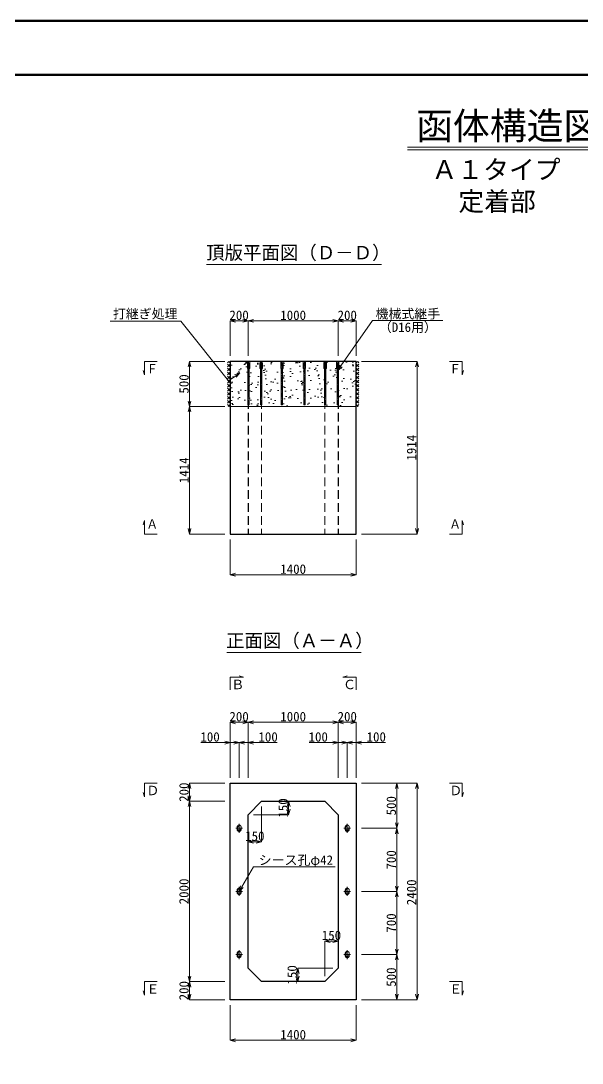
# Model space of a CAD drawing. Header units: millimetres. Extents: x 0 to 126150, y -2000 to 17820.
# Drawn here: x 6228 to 12457, y 6266 to 17820 of the extents above; entities that cross this region are included whole.
import ezdxf
from ezdxf import colors
from ezdxf.entities.mleader import LeaderData, LeaderLine
from ezdxf.enums import TextEntityAlignment as Align
from ezdxf.math import Vec2, Vec3

# ---------------------------------------------------------------- set-up
doc = ezdxf.new("R2010")
doc.units = ezdxf.units.MM
doc.header["$LTSCALE"] = 30
doc.linetypes.add('CENTER2', pattern=[28.575, 19.05, -3.175, 3.175, -3.175])
doc.linetypes.add('HIDDEN2', pattern=[4.7625, 3.175, -1.5875])
for name, color, linetype, lineweight in [('0タイトル', 7, 'Continuous', 13), ('0中心線', 7, 'CENTER2', 5), ('0寸法', 7, 'Continuous', 5), ('0文字', 41, 'Continuous', 5), ('1Pca-BOX', 3, 'Continuous', 25), ('1シース・トランペットシース', 4, 'HIDDEN2', 13), ('1打継ぎ処理', 8, 'Continuous', 9), ('3機械式継手', 220, 'Continuous', 13), ('D-TTL', 2, 'Continuous', 50)]:
    doc.layers.add(name, color=color, linetype=linetype, lineweight=lineweight)
doc.styles.get("Standard").update_dxf_attribs({"font": 'MS Gothic.ttf'})
doc.styles.add('寸法文字', font='MS Gothic.ttf')
doc.dimstyles.new('1／30', dxfattribs={"dimscale": 30, "dimtxt": 3.5, "dimasz": 2, "dimexe": 0, "dimexo": 2, "dimgap": 0.3, "dimtad": 1, "dimdec": 0, "dimzin": 1, "dimdsep": 46, "dimtxsty": '寸法文字', "dimblk": 'OPEN30', "dimcen": 2.5, "dimclrd": 256, "dimclre": 256, "dimclrt": 256, "dimadec": 0, "dimazin": 0, "dimtfac": 1, "dimtdec": 0, "dimtmove": 0, "dimatfit": 3, "dimldrblk": 'OPEN30', "dimfxl": 1, "dimlwd": -1, "dimlwe": -1, "dimarcsym": 0})

# ---------------------------------------------------------------- blocks, each defined once
blk = doc.blocks.new('_Open30')
at = {"color": 0, "linetype": 'ByBlock', "lineweight": -2}
for p, q in [((-1, 0.27), (0, 0)), ((0, 0), (-1, -0.27)), ((0, 0), (-1, 0))]:
    blk.add_line(p, q, dxfattribs=at)
blk = doc.blocks.new('*D154')
at = {"layer": '0寸法', "transparency": 16777216}
for p, q in [((10010, 14045), (10625, 14045)), ((10625, 12191), (10625, 13985)), ((10010, 12131), (10625, 12131))]:
    blk.add_line(p, q, dxfattribs=at)
at = {"layer": 'Defpoints', "color": 0, "transparency": 16777216}
for p in [(9950, 14045), (10625, 14045), (9950, 12131)]:
    blk.add_point(p, dxfattribs=at)
at = {"layer": '0寸法', "transparency": 16777216, "xscale": 60, "yscale": 60, "zscale": 60}
for p, rotation in [((10625, 14045), 90), ((10625, 12131), 270)]:
    blk.add_blockref('_Open30', p, dxfattribs=dict(at, rotation=rotation))
at = {"layer": '0寸法', "transparency": 16777216, "insert": (10564, 13088), "char_height": 105, "attachment_point": 5, "rotation": 90, "style": '寸法文字'}
blk.add_mtext('1914', dxfattribs=at)
blk = doc.blocks.new('*D155')
at = {"layer": '0寸法', "transparency": 16777216}
for p, q in [((8550, 14105), (8550, 14495)), ((8610, 14495), (8690, 14495)), ((8750, 14105), (8750, 14495))]:
    blk.add_line(p, q, dxfattribs=at)
at = {"layer": 'Defpoints', "color": 0, "transparency": 16777216}
for p in [(8750, 14495), (8550, 14045), (8750, 14045)]:
    blk.add_point(p, dxfattribs=at)
at = {"layer": '0寸法', "transparency": 16777216, "xscale": 60, "yscale": 60, "zscale": 60, "rotation": 180}
blk.add_blockref('_Open30', (8550, 14495), dxfattribs=at)
at = {"layer": '0寸法', "transparency": 16777216, "xscale": 60, "yscale": 60, "zscale": 60}
blk.add_blockref('_Open30', (8750, 14495), dxfattribs=at)
at = {"layer": '0寸法', "transparency": 16777216, "insert": (8650, 14556), "char_height": 105, "attachment_point": 5, "style": '寸法文字'}
blk.add_mtext('200', dxfattribs=at)
blk = doc.blocks.new('*D156')
at = {"layer": '0寸法', "transparency": 16777216}
for p, q in [((8750, 14105), (8750, 14495)), ((8810, 14495), (9690, 14495)), ((9750, 14105), (9750, 14495))]:
    blk.add_line(p, q, dxfattribs=at)
at = {"layer": 'Defpoints', "color": 0, "transparency": 16777216}
for p in [(9750, 14495), (8750, 14045), (9750, 14045)]:
    blk.add_point(p, dxfattribs=at)
at = {"layer": '0寸法', "transparency": 16777216, "xscale": 60, "yscale": 60, "zscale": 60, "rotation": 180}
blk.add_blockref('_Open30', (8750, 14495), dxfattribs=at)
at = {"layer": '0寸法', "transparency": 16777216, "xscale": 60, "yscale": 60, "zscale": 60}
blk.add_blockref('_Open30', (9750, 14495), dxfattribs=at)
at = {"layer": '0寸法', "transparency": 16777216, "insert": (9250, 14556), "char_height": 105, "attachment_point": 5, "style": '寸法文字'}
blk.add_mtext('1000', dxfattribs=at)
blk = doc.blocks.new('*D157')
at = {"layer": '0寸法', "transparency": 16777216}
for p, q in [((9750, 14105), (9750, 14495)), ((9810, 14495), (9890, 14495)), ((9950, 14105), (9950, 14495))]:
    blk.add_line(p, q, dxfattribs=at)
at = {"layer": 'Defpoints', "color": 0, "transparency": 16777216}
for p in [(9950, 14495), (9750, 14045), (9950, 14045)]:
    blk.add_point(p, dxfattribs=at)
at = {"layer": '0寸法', "transparency": 16777216, "xscale": 60, "yscale": 60, "zscale": 60, "rotation": 180}
blk.add_blockref('_Open30', (9750, 14495), dxfattribs=at)
at = {"layer": '0寸法', "transparency": 16777216, "xscale": 60, "yscale": 60, "zscale": 60}
blk.add_blockref('_Open30', (9950, 14495), dxfattribs=at)
at = {"layer": '0寸法', "transparency": 16777216, "insert": (9850, 14556), "char_height": 105, "attachment_point": 5, "style": '寸法文字'}
blk.add_mtext('200', dxfattribs=at)
blk = doc.blocks.new('*D158')
at = {"layer": '0寸法', "transparency": 16777216}
for p, q in [((8550, 12071), (8550, 11681)), ((9950, 12071), (9950, 11681)), ((8610, 11681), (9890, 11681))]:
    blk.add_line(p, q, dxfattribs=at)
at = {"layer": 'Defpoints', "color": 0, "transparency": 16777216}
for p in [(8550, 12131), (9950, 12131), (9950, 11681)]:
    blk.add_point(p, dxfattribs=at)
at = {"layer": '0寸法', "transparency": 16777216, "xscale": 60, "yscale": 60, "zscale": 60, "rotation": 180}
blk.add_blockref('_Open30', (8550, 11681), dxfattribs=at)
at = {"layer": '0寸法', "transparency": 16777216, "xscale": 60, "yscale": 60, "zscale": 60}
blk.add_blockref('_Open30', (9950, 11681), dxfattribs=at)
at = {"layer": '0寸法', "transparency": 16777216, "insert": (9250, 11742), "char_height": 105, "attachment_point": 5, "style": '寸法文字'}
blk.add_mtext('1400', dxfattribs=at)
blk = doc.blocks.new('*D198')
at = {"layer": '0寸法', "transparency": 16777216}
for p, q in [((10010, 9370), (10625, 9370)), ((10625, 9310), (10625, 7030)), ((10010, 6970), (10625, 6970))]:
    blk.add_line(p, q, dxfattribs=at)
at = {"layer": 'Defpoints', "color": 0, "transparency": 16777216}
for p in [(9950, 9370), (9950, 6970), (10625, 6970)]:
    blk.add_point(p, dxfattribs=at)
at = {"layer": '0寸法', "transparency": 16777216, "xscale": 60, "yscale": 60, "zscale": 60}
for p, rotation in [((10625, 9370), 90), ((10625, 6970), 270)]:
    blk.add_blockref('_Open30', p, dxfattribs=dict(at, rotation=rotation))
at = {"layer": '0寸法', "transparency": 16777216, "insert": (10564, 8160), "char_height": 105, "attachment_point": 5, "rotation": 90, "style": '寸法文字'}
blk.add_mtext('2400', dxfattribs=at)
blk = doc.blocks.new('*D199')
at = {"layer": '0寸法', "transparency": 16777216}
for p, q in [((8490, 9370), (8100, 9370)), ((8100, 9310), (8100, 9230)), ((8490, 9170), (8100, 9170))]:
    blk.add_line(p, q, dxfattribs=at)
at = {"layer": 'Defpoints', "color": 0, "transparency": 16777216}
for p in [(8550, 9370), (8100, 9170), (8550, 9170)]:
    blk.add_point(p, dxfattribs=at)
at = {"layer": '0寸法', "transparency": 16777216, "xscale": 60, "yscale": 60, "zscale": 60}
for p, rotation in [((8100, 9370), 90), ((8100, 9170), 270)]:
    blk.add_blockref('_Open30', p, dxfattribs=dict(at, rotation=rotation))
at = {"layer": '0寸法', "transparency": 16777216, "insert": (8039, 9270), "char_height": 105, "attachment_point": 5, "rotation": 90, "style": '寸法文字'}
blk.add_mtext('200', dxfattribs=at)
blk = doc.blocks.new('*D200')
at = {"layer": '0寸法', "transparency": 16777216}
for p, q in [((8490, 9170), (8100, 9170)), ((8100, 9110), (8100, 7230)), ((8490, 7170), (8100, 7170))]:
    blk.add_line(p, q, dxfattribs=at)
at = {"layer": 'Defpoints', "color": 0, "transparency": 16777216}
for p in [(8550, 9170), (8100, 7170), (8550, 7170)]:
    blk.add_point(p, dxfattribs=at)
at = {"layer": '0寸法', "transparency": 16777216, "xscale": 60, "yscale": 60, "zscale": 60}
for p, rotation in [((8100, 9170), 90), ((8100, 7170), 270)]:
    blk.add_blockref('_Open30', p, dxfattribs=dict(at, rotation=rotation))
at = {"layer": '0寸法', "transparency": 16777216, "insert": (8039, 8170), "char_height": 105, "attachment_point": 5, "rotation": 90, "style": '寸法文字'}
blk.add_mtext('2000', dxfattribs=at)
blk = doc.blocks.new('*D201')
at = {"layer": '0寸法', "transparency": 16777216}
for p, q in [((8490, 7170), (8100, 7170)), ((8100, 7110), (8100, 7030)), ((8490, 6970), (8100, 6970))]:
    blk.add_line(p, q, dxfattribs=at)
at = {"layer": 'Defpoints', "color": 0, "transparency": 16777216}
for p in [(8550, 7170), (8100, 6970), (8550, 6970)]:
    blk.add_point(p, dxfattribs=at)
at = {"layer": '0寸法', "transparency": 16777216, "xscale": 60, "yscale": 60, "zscale": 60}
for p, rotation in [((8100, 7170), 90), ((8100, 6970), 270)]:
    blk.add_blockref('_Open30', p, dxfattribs=dict(at, rotation=rotation))
at = {"layer": '0寸法', "transparency": 16777216, "insert": (8039, 7070), "char_height": 105, "attachment_point": 5, "rotation": 90, "style": '寸法文字'}
blk.add_mtext('200', dxfattribs=at)
blk = doc.blocks.new('*D202')
at = {"layer": '0寸法', "transparency": 16777216}
for p, q in [((9750, 9430), (9750, 10045)), ((9890, 10045), (9810, 10045)), ((9950, 9430), (9950, 10045))]:
    blk.add_line(p, q, dxfattribs=at)
at = {"layer": 'Defpoints', "color": 0, "transparency": 16777216}
for p in [(9750, 10045), (9750, 9370), (9950, 9370)]:
    blk.add_point(p, dxfattribs=at)
at = {"layer": '0寸法', "transparency": 16777216, "xscale": 60, "yscale": 60, "zscale": 60, "rotation": 180}
blk.add_blockref('_Open30', (9750, 10045), dxfattribs=at)
at = {"layer": '0寸法', "transparency": 16777216, "xscale": 60, "yscale": 60, "zscale": 60}
blk.add_blockref('_Open30', (9950, 10045), dxfattribs=at)
at = {"layer": '0寸法', "transparency": 16777216, "insert": (9850, 10107), "char_height": 105, "attachment_point": 5, "style": '寸法文字'}
blk.add_mtext('200', dxfattribs=at)
blk = doc.blocks.new('*D203')
at = {"layer": '0寸法', "transparency": 16777216}
for p, q in [((8750, 9430), (8750, 10045)), ((9690, 10045), (8810, 10045)), ((9750, 9430), (9750, 10045))]:
    blk.add_line(p, q, dxfattribs=at)
at = {"layer": 'Defpoints', "color": 0, "transparency": 16777216}
for p in [(8750, 10045), (8750, 9370), (9750, 9370)]:
    blk.add_point(p, dxfattribs=at)
at = {"layer": '0寸法', "transparency": 16777216, "xscale": 60, "yscale": 60, "zscale": 60, "rotation": 180}
blk.add_blockref('_Open30', (8750, 10045), dxfattribs=at)
at = {"layer": '0寸法', "transparency": 16777216, "xscale": 60, "yscale": 60, "zscale": 60}
blk.add_blockref('_Open30', (9750, 10045), dxfattribs=at)
at = {"layer": '0寸法', "transparency": 16777216, "insert": (9250, 10107), "char_height": 105, "attachment_point": 5, "style": '寸法文字'}
blk.add_mtext('1000', dxfattribs=at)
blk = doc.blocks.new('*D204')
at = {"layer": '0寸法', "transparency": 16777216}
for p, q in [((8550, 9430), (8550, 10045)), ((8690, 10045), (8610, 10045)), ((8750, 9430), (8750, 10045))]:
    blk.add_line(p, q, dxfattribs=at)
at = {"layer": 'Defpoints', "color": 0, "transparency": 16777216}
for p in [(8550, 10045), (8550, 9370), (8750, 9370)]:
    blk.add_point(p, dxfattribs=at)
at = {"layer": '0寸法', "transparency": 16777216, "xscale": 60, "yscale": 60, "zscale": 60, "rotation": 180}
blk.add_blockref('_Open30', (8550, 10045), dxfattribs=at)
at = {"layer": '0寸法', "transparency": 16777216, "xscale": 60, "yscale": 60, "zscale": 60}
blk.add_blockref('_Open30', (8750, 10045), dxfattribs=at)
at = {"layer": '0寸法', "transparency": 16777216, "insert": (8650, 10107), "char_height": 105, "attachment_point": 5, "style": '寸法文字'}
blk.add_mtext('200', dxfattribs=at)
blk = doc.blocks.new('*D205')
at = {"layer": '0寸法', "transparency": 16777216}
for p, q in [((9790, 9820), (9730, 9820)), ((9850, 9430), (9850, 9820)), ((9850, 9820), (9950, 9820)), ((9950, 9430), (9950, 9820)), ((10010, 9820), (10274, 9820))]:
    blk.add_line(p, q, dxfattribs=at)
at = {"layer": 'Defpoints', "color": 0, "transparency": 16777216}
for p in [(9850, 9820), (9850, 9370), (9950, 9370)]:
    blk.add_point(p, dxfattribs=at)
at = {"layer": '0寸法', "transparency": 16777216, "xscale": 60, "yscale": 60, "zscale": 60}
blk.add_blockref('_Open30', (9850, 9820), dxfattribs=at)
at = {"layer": '0寸法', "transparency": 16777216, "xscale": 60, "yscale": 60, "zscale": 60, "rotation": 180}
blk.add_blockref('_Open30', (9950, 9820), dxfattribs=at)
at = {"layer": '0寸法', "transparency": 16777216, "insert": (10172, 9882), "char_height": 105, "attachment_point": 5, "style": '寸法文字'}
blk.add_mtext('100', dxfattribs=at)
blk = doc.blocks.new('*D206')
at = {"layer": '0寸法', "transparency": 16777216}
for p, q in [((9690, 9820), (9426, 9820)), ((9750, 9430), (9750, 9820)), ((9850, 9820), (9750, 9820)), ((9850, 9430), (9850, 9820)), ((9910, 9820), (9970, 9820))]:
    blk.add_line(p, q, dxfattribs=at)
at = {"layer": 'Defpoints', "color": 0, "transparency": 16777216}
for p in [(9750, 9820), (9750, 9370), (9850, 9370)]:
    blk.add_point(p, dxfattribs=at)
at = {"layer": '0寸法', "transparency": 16777216, "xscale": 60, "yscale": 60, "zscale": 60}
blk.add_blockref('_Open30', (9750, 9820), dxfattribs=at)
at = {"layer": '0寸法', "transparency": 16777216, "xscale": 60, "yscale": 60, "zscale": 60, "rotation": 180}
blk.add_blockref('_Open30', (9850, 9820), dxfattribs=at)
at = {"layer": '0寸法', "transparency": 16777216, "insert": (9528, 9882), "char_height": 105, "attachment_point": 5, "style": '寸法文字'}
blk.add_mtext('100', dxfattribs=at)
blk = doc.blocks.new('*D207')
at = {"layer": '0寸法', "transparency": 16777216}
for p, q in [((8490, 9820), (8226, 9820)), ((8550, 9430), (8550, 9820)), ((8650, 9820), (8550, 9820)), ((8650, 9430), (8650, 9820)), ((8710, 9820), (8770, 9820))]:
    blk.add_line(p, q, dxfattribs=at)
at = {"layer": 'Defpoints', "color": 0, "transparency": 16777216}
for p in [(8650, 9820), (8550, 9370), (8650, 9370)]:
    blk.add_point(p, dxfattribs=at)
at = {"layer": '0寸法', "transparency": 16777216, "xscale": 60, "yscale": 60, "zscale": 60}
blk.add_blockref('_Open30', (8550, 9820), dxfattribs=at)
at = {"layer": '0寸法', "transparency": 16777216, "xscale": 60, "yscale": 60, "zscale": 60, "rotation": 180}
blk.add_blockref('_Open30', (8650, 9820), dxfattribs=at)
at = {"layer": '0寸法', "transparency": 16777216, "insert": (8328, 9882), "char_height": 105, "attachment_point": 5, "style": '寸法文字'}
blk.add_mtext('100', dxfattribs=at)
blk = doc.blocks.new('*D208')
at = {"layer": '0寸法', "transparency": 16777216}
for p, q in [((8590, 9820), (8530, 9820)), ((8650, 9430), (8650, 9820)), ((8650, 9820), (8750, 9820)), ((8750, 9430), (8750, 9820)), ((8810, 9820), (9074, 9820))]:
    blk.add_line(p, q, dxfattribs=at)
at = {"layer": 'Defpoints', "color": 0, "transparency": 16777216}
for p in [(8750, 9820), (8650, 9370), (8750, 9370)]:
    blk.add_point(p, dxfattribs=at)
at = {"layer": '0寸法', "transparency": 16777216, "xscale": 60, "yscale": 60, "zscale": 60}
blk.add_blockref('_Open30', (8650, 9820), dxfattribs=at)
at = {"layer": '0寸法', "transparency": 16777216, "xscale": 60, "yscale": 60, "zscale": 60, "rotation": 180}
blk.add_blockref('_Open30', (8750, 9820), dxfattribs=at)
at = {"layer": '0寸法', "transparency": 16777216, "insert": (8972, 9882), "char_height": 105, "attachment_point": 5, "style": '寸法文字'}
blk.add_mtext('100', dxfattribs=at)
blk = doc.blocks.new('*D209')
at = {"layer": '0寸法', "transparency": 16777216}
for p, q in [((10010, 9370), (10400, 9370)), ((10400, 9310), (10400, 8930)), ((10010, 8870), (10400, 8870))]:
    blk.add_line(p, q, dxfattribs=at)
at = {"layer": 'Defpoints', "color": 0, "transparency": 16777216}
for p in [(9950, 9370), (9950, 8870), (10400, 8870)]:
    blk.add_point(p, dxfattribs=at)
at = {"layer": '0寸法', "transparency": 16777216, "xscale": 60, "yscale": 60, "zscale": 60}
for p, rotation in [((10400, 9370), 90), ((10400, 8870), 270)]:
    blk.add_blockref('_Open30', p, dxfattribs=dict(at, rotation=rotation))
at = {"layer": '0寸法', "transparency": 16777216, "insert": (10339, 9120), "char_height": 105, "attachment_point": 5, "rotation": 90, "style": '寸法文字'}
blk.add_mtext('500', dxfattribs=at)
blk = doc.blocks.new('*D210')
at = {"layer": '0寸法', "transparency": 16777216}
for p, q in [((10010, 8870), (10400, 8870)), ((10400, 8810), (10400, 8230)), ((10010, 8170), (10400, 8170))]:
    blk.add_line(p, q, dxfattribs=at)
at = {"layer": 'Defpoints', "color": 0, "transparency": 16777216}
for p in [(9950, 8870), (9950, 8170), (10400, 8170)]:
    blk.add_point(p, dxfattribs=at)
at = {"layer": '0寸法', "transparency": 16777216, "xscale": 60, "yscale": 60, "zscale": 60}
for p, rotation in [((10400, 8870), 90), ((10400, 8170), 270)]:
    blk.add_blockref('_Open30', p, dxfattribs=dict(at, rotation=rotation))
at = {"layer": '0寸法', "transparency": 16777216, "insert": (10339, 8520), "char_height": 105, "attachment_point": 5, "rotation": 90, "style": '寸法文字'}
blk.add_mtext('700', dxfattribs=at)
blk = doc.blocks.new('*D211')
at = {"layer": '0寸法', "transparency": 16777216}
for p, q in [((10010, 8170), (10400, 8170)), ((10400, 8110), (10400, 7530)), ((10010, 7470), (10400, 7470))]:
    blk.add_line(p, q, dxfattribs=at)
at = {"layer": 'Defpoints', "color": 0, "transparency": 16777216}
for p in [(9950, 8170), (9950, 7470), (10400, 7470)]:
    blk.add_point(p, dxfattribs=at)
at = {"layer": '0寸法', "transparency": 16777216, "xscale": 60, "yscale": 60, "zscale": 60}
for p, rotation in [((10400, 8170), 90), ((10400, 7470), 270)]:
    blk.add_blockref('_Open30', p, dxfattribs=dict(at, rotation=rotation))
at = {"layer": '0寸法', "transparency": 16777216, "insert": (10339, 7820), "char_height": 105, "attachment_point": 5, "rotation": 90, "style": '寸法文字'}
blk.add_mtext('700', dxfattribs=at)
blk = doc.blocks.new('*D212')
at = {"layer": '0寸法', "transparency": 16777216}
for p, q in [((8550, 6910), (8550, 6520)), ((9950, 6910), (9950, 6520)), ((8610, 6520), (9890, 6520))]:
    blk.add_line(p, q, dxfattribs=at)
at = {"layer": 'Defpoints', "color": 0, "transparency": 16777216}
for p in [(8550, 6970), (9950, 6970), (9950, 6520)]:
    blk.add_point(p, dxfattribs=at)
at = {"layer": '0寸法', "transparency": 16777216, "xscale": 60, "yscale": 60, "zscale": 60, "rotation": 180}
blk.add_blockref('_Open30', (8550, 6520), dxfattribs=at)
at = {"layer": '0寸法', "transparency": 16777216, "xscale": 60, "yscale": 60, "zscale": 60}
blk.add_blockref('_Open30', (9950, 6520), dxfattribs=at)
at = {"layer": '0寸法', "transparency": 16777216, "insert": (9250, 6582), "char_height": 105, "attachment_point": 5, "style": '寸法文字'}
blk.add_mtext('1400', dxfattribs=at)
blk = doc.blocks.new('*D213')
at = {"layer": '0寸法', "transparency": 16777216}
for p, q in [((8960, 9170), (9200, 9170)), ((8810, 9020), (9200, 9020)), ((9200, 9080), (9200, 9110))]:
    blk.add_line(p, q, dxfattribs=at)
at = {"layer": 'Defpoints', "color": 0, "transparency": 16777216}
for p in [(8900, 9170), (9200, 9170), (8750, 9020)]:
    blk.add_point(p, dxfattribs=at)
at = {"layer": '0寸法', "transparency": 16777216, "xscale": 60, "yscale": 60, "zscale": 60}
for p, rotation in [((9200, 9170), 90), ((9200, 9020), 270)]:
    blk.add_blockref('_Open30', p, dxfattribs=dict(at, rotation=rotation))
at = {"layer": '0寸法', "transparency": 16777216, "insert": (9139, 9095), "char_height": 105, "attachment_point": 5, "rotation": 90, "style": '寸法文字'}
blk.add_mtext('150', dxfattribs=at)
blk = doc.blocks.new('*D214')
at = {"layer": '0寸法', "transparency": 16777216}
for p, q in [((8900, 9110), (8900, 8720)), ((8750, 8960), (8750, 8720)), ((8810, 8720), (8840, 8720))]:
    blk.add_line(p, q, dxfattribs=at)
at = {"layer": 'Defpoints', "color": 0, "transparency": 16777216}
for p in [(8900, 9170), (8750, 9020), (8900, 8720)]:
    blk.add_point(p, dxfattribs=at)
at = {"layer": '0寸法', "transparency": 16777216, "xscale": 60, "yscale": 60, "zscale": 60, "rotation": 180}
blk.add_blockref('_Open30', (8750, 8720), dxfattribs=at)
at = {"layer": '0寸法', "transparency": 16777216, "xscale": 60, "yscale": 60, "zscale": 60}
blk.add_blockref('_Open30', (8900, 8720), dxfattribs=at)
at = {"layer": '0寸法', "transparency": 16777216, "insert": (8825, 8782), "char_height": 105, "attachment_point": 5, "style": '寸法文字'}
blk.add_mtext('150', dxfattribs=at)
blk = doc.blocks.new('*D215')
at = {"layer": '0寸法', "transparency": 16777216}
for p, q in [((9600, 7230), (9600, 7620)), ((9660, 7620), (9690, 7620)), ((9750, 7380), (9750, 7620))]:
    blk.add_line(p, q, dxfattribs=at)
at = {"layer": 'Defpoints', "color": 0, "transparency": 16777216}
for p in [(9750, 7620), (9750, 7320), (9600, 7170)]:
    blk.add_point(p, dxfattribs=at)
at = {"layer": '0寸法', "transparency": 16777216, "xscale": 60, "yscale": 60, "zscale": 60, "rotation": 180}
blk.add_blockref('_Open30', (9600, 7620), dxfattribs=at)
at = {"layer": '0寸法', "transparency": 16777216, "xscale": 60, "yscale": 60, "zscale": 60}
blk.add_blockref('_Open30', (9750, 7620), dxfattribs=at)
at = {"layer": '0寸法', "transparency": 16777216, "insert": (9675, 7682), "char_height": 105, "attachment_point": 5, "style": '寸法文字'}
blk.add_mtext('150', dxfattribs=at)
blk = doc.blocks.new('*D216')
at = {"layer": '0寸法', "transparency": 16777216}
for p, q in [((9690, 7320), (9300, 7320)), ((9300, 7230), (9300, 7260)), ((9540, 7170), (9300, 7170))]:
    blk.add_line(p, q, dxfattribs=at)
at = {"layer": 'Defpoints', "color": 0, "transparency": 16777216}
for p in [(9300, 7320), (9750, 7320), (9600, 7170)]:
    blk.add_point(p, dxfattribs=at)
at = {"layer": '0寸法', "transparency": 16777216, "xscale": 60, "yscale": 60, "zscale": 60}
for p, rotation in [((9300, 7320), 90), ((9300, 7170), 270)]:
    blk.add_blockref('_Open30', p, dxfattribs=dict(at, rotation=rotation))
at = {"layer": '0寸法', "transparency": 16777216, "insert": (9239, 7245), "char_height": 105, "attachment_point": 5, "rotation": 90, "style": '寸法文字'}
blk.add_mtext('150', dxfattribs=at)
blk = doc.blocks.new('*D217')
at = {"layer": '0寸法', "transparency": 16777216}
for p, q in [((10010, 7470), (10400, 7470)), ((10400, 7410), (10400, 7030)), ((10010, 6970), (10400, 6970))]:
    blk.add_line(p, q, dxfattribs=at)
at = {"layer": 'Defpoints', "color": 0, "transparency": 16777216}
for p in [(9950, 7470), (9950, 6970), (10400, 6970)]:
    blk.add_point(p, dxfattribs=at)
at = {"layer": '0寸法', "transparency": 16777216, "xscale": 60, "yscale": 60, "zscale": 60}
for p, rotation in [((10400, 7470), 90), ((10400, 6970), 270)]:
    blk.add_blockref('_Open30', p, dxfattribs=dict(at, rotation=rotation))
at = {"layer": '0寸法', "transparency": 16777216, "insert": (10339, 7220), "char_height": 105, "attachment_point": 5, "rotation": 90, "style": '寸法文字'}
blk.add_mtext('500', dxfattribs=at)
blk = doc.blocks.new('*D227')
at = {"layer": '0寸法', "transparency": 16777216}
for p, q in [((8490, 14045), (8100, 14045)), ((8100, 13985), (8100, 13605)), ((8490, 13545), (8100, 13545))]:
    blk.add_line(p, q, dxfattribs=at)
at = {"layer": 'Defpoints', "color": 0, "transparency": 16777216}
for p in [(8550, 14045), (8100, 13545), (8550, 13545)]:
    blk.add_point(p, dxfattribs=at)
at = {"layer": '0寸法', "transparency": 16777216, "xscale": 60, "yscale": 60, "zscale": 60}
for p, rotation in [((8100, 14045), 90), ((8100, 13545), 270)]:
    blk.add_blockref('_Open30', p, dxfattribs=dict(at, rotation=rotation))
at = {"layer": '0寸法', "transparency": 16777216, "insert": (8039, 13795), "char_height": 105, "attachment_point": 5, "rotation": 90, "style": '寸法文字'}
blk.add_mtext('500', dxfattribs=at)
blk = doc.blocks.new('*D228')
at = {"layer": '0寸法', "transparency": 16777216}
for p, q in [((8490, 13545), (8100, 13545)), ((8100, 13485), (8100, 12191)), ((8490, 12131), (8100, 12131))]:
    blk.add_line(p, q, dxfattribs=at)
at = {"layer": 'Defpoints', "color": 0, "transparency": 16777216}
for p in [(8550, 13545), (8100, 12131), (8550, 12131)]:
    blk.add_point(p, dxfattribs=at)
at = {"layer": '0寸法', "transparency": 16777216, "xscale": 60, "yscale": 60, "zscale": 60}
for p, rotation in [((8100, 13545), 90), ((8100, 12131), 270)]:
    blk.add_blockref('_Open30', p, dxfattribs=dict(at, rotation=rotation))
at = {"layer": '0寸法', "transparency": 16777216, "insert": (8039, 12838), "char_height": 105, "attachment_point": 5, "rotation": 90, "style": '寸法文字'}
blk.add_mtext('1414', dxfattribs=at)

msp = doc.modelspace()

# ---------------------------------------------------------------- hatches: boundary and pattern name
at = {"layer": '1打継ぎ処理'}
h = msp.add_hatch(dxfattribs=at)
h.set_pattern_fill('ANSI37', color=256, scale=10, angle=90)
h.set_pattern_definition([(135, (17920.006, -1804.76), (-22.45064, -22.45064), []), (225, (17920.006, -1804.76), (22.45064, -22.45064), [])])
h.paths.add_polyline_path([(8520.1, 14045), (8520.1, 13545), (8550.1, 13545), (8550.1, 14045)])
h = msp.add_hatch(dxfattribs=at)
h.set_pattern_fill('AR-SAND', color=256, scale=3, angle=-90)
h.set_pattern_definition([(307.5, (1575.67, 29388.94), (146.824, 4.8001), [0, -115.824, 0, -129.54, 0, -123.825]), (277.5, (1575.67, 29388.94), (215.0475, -134.857), [0, -62.484, 0, -104.394, 0, -40.005]), (237.5, (1575.67, 29482.67), (0.4312, -237.2977), [0, -38.1, 0, -137.16, 0, -179.07]), (227.5, (1575.67, 29482.67), (66.8788, -229.067), [0, -19.05, 0, -89.916, 0, -102.87])])
h.paths.add_polyline_path([(9950.1, 13545), (9950.1, 14045), (8550.1, 14045), (8550.1, 13545)])
h = msp.add_hatch(dxfattribs=at)
h.set_pattern_fill('ANSI37', color=256, scale=10, angle=90)
h.set_pattern_definition([(135, (19350.006, -1804.76), (-22.45064, -22.45064), []), (225, (19350.006, -1804.76), (22.45064, -22.45064), [])])
h.paths.add_polyline_path([(9950.1, 14045), (9950.1, 13545), (9980.1, 13545), (9980.1, 14045)])

# ---------------------------------------------------------------- linework, layer by layer
at = {"layer": '0タイトル'}
for p, q in [((10519.9, 16420), (14710.1, 16420)), ((10519.9, 16390), (14710.1, 16390)), ((8289.1, 15120), (10231.1, 15120)), ((8514.3, 10820), (10005.8, 10820))]:
    msp.add_line(p, q, dxfattribs=at)
at = {"layer": '0中心線', "ltscale": 0.1}
for p, q in [((8755.1, 14045), (8755.1, 13563)), ((8895.1, 14045), (8895.1, 13563)), ((9125.1, 14045), (9125.1, 13563)), ((9375.1, 14045), (9375.1, 13563)), ((9605.1, 14045), (9605.1, 13563)), ((9745.1, 14045), (9745.1, 13563))]:
    msp.add_line(p, q, dxfattribs=at)
at = {"layer": '0中心線', "lineweight": 9}
for p, q in [((8650.1, 8920), (8650.1, 8820)), ((9850.1, 8920), (9850.1, 8820)), ((8687.1, 8870), (8613.1, 8870)), ((9813.1, 8870), (9887.1, 8870)), ((8650.1, 8220), (8650.1, 8120)), ((9850.1, 8220), (9850.1, 8120)), ((8687.1, 8170), (8613.1, 8170)), ((9813.1, 8170), (9887.1, 8170)), ((8650.1, 7420), (8650.1, 7520)), ((9850.1, 7420), (9850.1, 7520)), ((8687.1, 7470), (8613.1, 7470)), ((9813.1, 7470), (9887.1, 7470))]:
    msp.add_line(p, q, dxfattribs=at)
at = {"layer": '0文字'}
for points in [[(7739.2, 14045), (7600.1, 14045), (7600.1, 13894.4), (7585.4, 13942.9)], [(10986, 14045), (11125.1, 14045), (11125.1, 13894.4), (11139.7, 13942.9)], [(7739.2, 12131), (7600.1, 12131), (7600.1, 12281.6), (7585.4, 12233.1)], [(10986, 12131), (11125.1, 12131), (11125.1, 12281.6), (11139.7, 12233.1)], [(8550.1, 10405.9), (8550.1, 10545), (8700.7, 10545), (8652.2, 10559.7)], [(9950.1, 10405.9), (9950.1, 10545), (9799.5, 10545), (9848, 10559.7)], [(7739.2, 9370), (7600.1, 9370), (7600.1, 9219.4), (7585.4, 9267.9)], [(10986, 9370), (11125.1, 9370), (11125.1, 9219.4), (11139.7, 9267.9)], [(7739.2, 7170), (7600.1, 7170), (7600.1, 7019.4), (7585.4, 7067.9)], [(10986, 7170), (11125.1, 7170), (11125.1, 7019.4), (11139.7, 7067.9)]]:
    msp.add_lwpolyline(points, dxfattribs=at)
at = {"layer": '1Pca-BOX', "linetype": 'HIDDEN2'}
for p, q in [((8750.1, 14045), (8750.1, 12131)), ((9750.1, 14045), (9750.1, 12131))]:
    msp.add_line(p, q, dxfattribs=at)
at = {"layer": '1Pca-BOX', "linetype": 'HIDDEN2', "lineweight": 9}
for p, q in [((8900.1, 14045), (8900.1, 12131)), ((9600.1, 14045), (9600.1, 12131))]:
    msp.add_line(p, q, dxfattribs=at)
at = {"layer": '1Pca-BOX'}
for points in [[(8550.1, 12131), (9950.1, 12131), (9950.1, 14045), (8550.1, 14045)], [(9950.1, 9370), (9950.1, 6970), (8550.1, 6970), (8550.1, 9370)], [(9750.1, 9020), (9750.1, 7320), (9600.1, 7170), (8900.1, 7170), (8750.1, 7320), (8750.1, 9020), (8900.1, 9170), (9600.1, 9170)]]:
    msp.add_lwpolyline(points, close=True, dxfattribs=at)
at = {"layer": '1シース・トランペットシース', "lineweight": 9}
for p, q in [((8628.1, 8857), (8628.1, 8883)), ((8672.1, 8857), (8672.1, 8883)), ((9828.1, 8857), (9828.1, 8883)), ((9872.1, 8857), (9872.1, 8883)), ((8628.1, 8157), (8628.1, 8183)), ((8672.1, 8157), (8672.1, 8183)), ((9828.1, 8157), (9828.1, 8183)), ((9872.1, 8157), (9872.1, 8183)), ((8628.1, 7483), (8628.1, 7457)), ((8672.1, 7483), (8672.1, 7457)), ((9828.1, 7483), (9828.1, 7457)), ((9872.1, 7483), (9872.1, 7457))]:
    msp.add_line(p, q, dxfattribs=at)
for centre in [(8650.1, 8870), (9850.1, 8870), (8650.1, 8170), (9850.1, 8170), (8650.1, 7470), (9850.1, 7470)]:
    msp.add_circle(centre, 21, dxfattribs=at)
for centre, start, end in [((8650.1, 8883), 0, 180), ((9850.1, 8883), 0, 180), ((8650.1, 8857), 180, 0), ((9850.1, 8857), 180, 0), ((8650.1, 8183), 0, 180), ((9850.1, 8183), 0, 180), ((8650.1, 8157), 180, 0), ((9850.1, 8157), 180, 0), ((8650.1, 7483), 0, 180), ((8650.1, 7457), 180, 0), ((9850.1, 7483), 0, 180), ((9850.1, 7457), 180, 0)]:
    msp.add_arc(centre, 22, start, end, dxfattribs=at)
at = {"layer": '1打継ぎ処理'}
msp.add_line((8550.1, 13545), (9950.1, 13545), dxfattribs=at)
at = {"layer": '3機械式継手'}
for p, q in [((8742.3, 14027), (8741.8, 14023)), ((8741.8, 13968), (8741.8, 14023)), ((8742.3, 14045), (8767.8, 14045)), ((8742.3, 14045), (8767.8, 14045)), ((8742.3, 14027), (8742.3, 14045)), ((8767.8, 14027), (8767.8, 14045)), ((8767.8, 14027), (8768.3, 14023)), ((8768.3, 13968), (8768.3, 14023)), ((8882.3, 14027), (8881.8, 14023)), ((8881.8, 13968), (8881.8, 14023)), ((8882.3, 14045), (8907.8, 14045)), ((8882.3, 14045), (8907.8, 14045)), ((8882.3, 14027), (8882.3, 14045)), ((8907.8, 14027), (8907.8, 14045)), ((8907.8, 14027), (8908.3, 14023)), ((8908.3, 13968), (8908.3, 14023)), ((9112.3, 14027), (9111.8, 14023)), ((9111.8, 13968), (9111.8, 14023)), ((9112.3, 14045), (9137.8, 14045)), ((9112.3, 14045), (9137.8, 14045)), ((9112.3, 14027), (9112.3, 14045)), ((9137.8, 14027), (9137.8, 14045)), ((9137.8, 14027), (9138.3, 14023)), ((9138.3, 13968), (9138.3, 14023)), ((9362.3, 14027), (9361.8, 14023)), ((9361.8, 13968), (9361.8, 14023)), ((9362.3, 14045), (9387.8, 14045)), ((9362.3, 14045), (9387.8, 14045)), ((9362.3, 14027), (9362.3, 14045)), ((9387.8, 14027), (9387.8, 14045)), ((9387.8, 14027), (9388.3, 14023)), ((9388.3, 13968), (9388.3, 14023)), ((9592.3, 14027), (9591.8, 14023)), ((9591.8, 13968), (9591.8, 14023)), ((9592.3, 14045), (9617.8, 14045)), ((9592.3, 14045), (9617.8, 14045)), ((9592.3, 14027), (9592.3, 14045)), ((9617.8, 14027), (9617.8, 14045)), ((9617.8, 14027), (9618.3, 14023)), ((9618.3, 13968), (9618.3, 14023)), ((9732.3, 14027), (9731.8, 14023)), ((9731.8, 13968), (9731.8, 14023)), ((9732.3, 14045), (9757.8, 14045)), ((9732.3, 14045), (9757.8, 14045)), ((9732.3, 14027), (9732.3, 14045)), ((9757.8, 14027), (9757.8, 14045)), ((9757.8, 14027), (9758.3, 14023)), ((9758.3, 13968), (9758.3, 14023)), ((8768.3, 13968), (8741.8, 13968)), ((8747.1, 13968), (8747.1, 13563)), ((8763.1, 13968), (8763.1, 13563)), ((8908.3, 13968), (8881.8, 13968)), ((8887.1, 13968), (8887.1, 13563)), ((8903.1, 13968), (8903.1, 13563)), ((9138.3, 13968), (9111.8, 13968)), ((9117.1, 13968), (9117.1, 13563)), ((9133.1, 13968), (9133.1, 13563)), ((9388.3, 13968), (9361.8, 13968)), ((9367.1, 13968), (9367.1, 13563)), ((9383.1, 13968), (9383.1, 13563)), ((9618.3, 13968), (9591.8, 13968)), ((9597.1, 13968), (9597.1, 13563)), ((9613.1, 13968), (9613.1, 13563)), ((9758.3, 13968), (9731.8, 13968)), ((9737.1, 13968), (9737.1, 13563)), ((9753.1, 13968), (9753.1, 13563)), ((8763.1, 13563), (8747.1, 13563)), ((8903.1, 13563), (8887.1, 13563)), ((9133.1, 13563), (9117.1, 13563)), ((9383.1, 13563), (9367.1, 13563)), ((9613.1, 13563), (9597.1, 13563)), ((9753.1, 13563), (9737.1, 13563))]:
    msp.add_line(p, q, dxfattribs=at)
at = {"layer": '3機械式継手', "linetype": 'HIDDEN2', "ltscale": 0.6}
for p, q in [((8747.1, 13968), (8747.1, 14045)), ((8763.1, 14024), (8747.1, 14024)), ((8763.1, 14013), (8747.1, 14013)), ((8763.1, 13968), (8763.1, 14045)), ((8887.1, 13968), (8887.1, 14045)), ((8903.1, 14024), (8887.1, 14024)), ((8903.1, 14013), (8887.1, 14013)), ((8903.1, 13968), (8903.1, 14045)), ((9117.1, 13968), (9117.1, 14045)), ((9133.1, 14024), (9117.1, 14024)), ((9133.1, 14013), (9117.1, 14013)), ((9133.1, 13968), (9133.1, 14045)), ((9367.1, 13968), (9367.1, 14045)), ((9383.1, 14024), (9367.1, 14024)), ((9383.1, 14013), (9367.1, 14013)), ((9383.1, 13968), (9383.1, 14045)), ((9597.1, 13968), (9597.1, 14045)), ((9613.1, 14024), (9597.1, 14024)), ((9613.1, 14013), (9597.1, 14013)), ((9613.1, 13968), (9613.1, 14045)), ((9737.1, 13968), (9737.1, 14045)), ((9753.1, 14024), (9737.1, 14024)), ((9753.1, 14013), (9737.1, 14013)), ((9753.1, 13968), (9753.1, 14045))]:
    msp.add_line(p, q, dxfattribs=at)
at = {"layer": 'D-TTL'}
for points in [[(0, 0), (25230, 0), (25230, 17820), (0, 17820)], [(600, 600), (24630, 600), (24630, 17220), (600, 17220)]]:
    msp.add_lwpolyline(points, close=True, dxfattribs=at)

# ---------------------------------------------------------------- texts
at = {"layer": '0タイトル'}
msp.add_text('函体構造図（１）', height=300, dxfattribs=at).set_placement((10613.4, 16505))
for s, height, p in [('Ａ１タイプ', 210, (11500.9, 16003.1)), ('定着部', 210, (11512.6, 15650.8)), ('頂版平面図（Ｄ－Ｄ）', 150, (9307.4, 15130.5)), ('正面図（Ａ－Ａ）', 150, (9323.8, 10830.5))]:
    msp.add_text(s, height=height, dxfattribs=at).set_placement(p, align=Align.BOTTOM_CENTER)
at = {"layer": '0文字', "width": 0.9}
for s, p in [('Ｆ', (7621.8, 13911.4)), ('Ｆ', (10982.4, 13911.4)), ('Ａ', (7621.8, 12191)), ('Ａ', (10982.4, 12191))]:
    msp.add_text(s, height=105, dxfattribs=at).set_placement(p)
at = {"layer": '0文字', "style": '寸法文字'}
for s, p in [('Ｂ', (8564.5, 10411.4)), ('Ｃ', (9803.7, 10411.4)), ('Ｄ', (7621.8, 9236.4)), ('Ｄ', (10982.4, 9236.4)), ('Ｅ', (7621.8, 7036.4)), ('Ｅ', (10982.4, 7036.4))]:
    msp.add_text(s, height=105, dxfattribs=at).set_placement(p)

# ---------------------------------------------------------------- dimensions: what is measured, and where the dimension line sits
at = {"layer": '0寸法'}
for base, p1, p2, picture, middle in [((8750.1, 14495), (8550.1, 14045), (8750.1, 14045), '*D155', (8650.1, 14495)), ((9950.1, 14495), (9750.1, 14045), (9950.1, 14045), '*D157', (9850.1, 14495)), ((8550.1, 10045), (8750.1, 9370), (8550.1, 9370), '*D204', (8650.1, 10045)), ((9750.1, 10045), (9950.1, 9370), (9750.1, 9370), '*D202', (9850.1, 10045)), ((8650.1, 9820), (8550.1, 9370), (8650.1, 9370), '*D207', (8328.1, 9820)), ((9850.1, 9820), (9950.1, 9370), (9850.1, 9370), '*D205', (10172.1, 9820)), ((8900.1, 8720), (8750.1, 9020), (8900.1, 9170), '*D214', (8825.1, 8720)), ((9750.1, 7620), (9600.1, 7170), (9750.1, 7320), '*D215', (9675.1, 7620))]:
    dim = msp.add_linear_dim(base=base, p1=p1, p2=p2, dimstyle='1／30', dxfattribs=at)
    dim.commit()
    dim.dimension.update_dxf_attribs({"geometry": picture, "text_midpoint": middle, "dimtype": 160})
for base, p1, p2, picture, middle in [((9750.1, 14495), (8750.1, 14045), (9750.1, 14045), '*D156', (9250.1, 14556.5)), ((9950.1, 11681), (8550.1, 12131), (9950.1, 12131), '*D158', (9250.1, 11742.5)), ((8750.1, 10045), (9750.1, 9370), (8750.1, 9370), '*D203', (9250.1, 10106.5)), ((8750.1, 9820), (8650.1, 9370), (8750.1, 9370), '*D208', (8972.1, 9881.5)), ((9750.1, 9820), (9850.1, 9370), (9750.1, 9370), '*D206', (9528.1, 9881.5)), ((9950.1, 6520), (8550.1, 6970), (9950.1, 6970), '*D212', (9250.1, 6581.5))]:
    dim = msp.add_linear_dim(base=base, p1=p1, p2=p2, dimstyle='1／30', dxfattribs=at)
    dim.commit()
    dim.dimension.update_dxf_attribs({"geometry": picture, "text_midpoint": middle})
for base, p1, p2, picture, middle in [((8100.1, 13545), (8550.1, 14045), (8550.1, 13545), '*D227', (8038.6, 13795)), ((10625.1, 14045), (9950.1, 12131), (9950.1, 14045), '*D154', (10563.6, 13088)), ((8100.1, 12131), (8550.1, 13545), (8550.1, 12131), '*D228', (8038.6, 12838)), ((10400.1, 8870), (9950.1, 9370), (9950.1, 8870), '*D209', (10338.6, 9120)), ((8100.1, 7170), (8550.1, 9170), (8550.1, 7170), '*D200', (8038.6, 8170)), ((10400.1, 8170), (9950.1, 8870), (9950.1, 8170), '*D210', (10338.6, 8520)), ((10400.1, 7470), (9950.1, 8170), (9950.1, 7470), '*D211', (10338.6, 7820)), ((10400.1, 6970), (9950.1, 7470), (9950.1, 6970), '*D217', (10338.6, 7220))]:
    dim = msp.add_linear_dim(base=base, p1=p1, p2=p2, angle=90, dimstyle='1／30', dxfattribs=at)
    dim.commit()
    dim.dimension.update_dxf_attribs({"geometry": picture, "text_midpoint": middle})
for base, p1, p2, picture, middle in [((8100.1, 9170), (8550.1, 9370), (8550.1, 9170), '*D199', (8100.1, 9270)), ((10625.1, 6970), (9950.1, 9370), (9950.1, 6970), '*D198', (10625.1, 8160)), ((9200.1, 9170), (8750.1, 9020), (8900.1, 9170), '*D213', (9200.1, 9095)), ((9300.1, 7320), (9600.1, 7170), (9750.1, 7320), '*D216', (9300.1, 7245)), ((8100.1, 6970), (8550.1, 7170), (8550.1, 6970), '*D201', (8100.1, 7070))]:
    dim = msp.add_linear_dim(base=base, p1=p1, p2=p2, angle=90, dimstyle='1／30', dxfattribs=at)
    dim.commit()
    dim.dimension.update_dxf_attribs({"geometry": picture, "text_midpoint": middle, "dimtype": 160})

# ---------------------------------------------------------------- leaders
at = {"layer": '0文字'}
ml = msp.add_multileader_mtext('Standard', dxfattribs=at)
ml.set_content('打継ぎ処理', color=256, style='寸法文字')
ml.set_leader_properties(color=256, linetype='ByLayer', lineweight=-1)
ml.set_arrow_properties(name='OPEN30')
ml.build(insert=Vec2(0, 0))
ml.multileader.update_dxf_attribs({"text_left_attachment_type": 6, "text_right_attachment_type": 5, "dogleg_length": 0, "arrow_head_size": 60, "scale": 30})
ctx = ml.context
ctx.base_point, ctx.scale, ctx.char_height, ctx.arrow_head_size, ctx.landing_gap_size, ctx.plane_origin = Vec3(7214.6, 14499.5), 30, 105, 60, 60, Vec3(8733.6, 15201.3)
ctx.left_attachment, ctx.right_attachment, ctx.text_align_type = 6, 5, 1
notes = []
notes.append((ctx, [(1, (1, 1, 0), (8002.5, 14489.9), (-1, 0), 0, [(0, [(8658.3, 13916.8), (8531.2, 13829.4)], 0, [])])]))
ctx.mtext.insert, ctx.mtext.alignment, ctx.mtext.flow_direction = Vec3(7608.6, 14625.5), 2, 5
ml = msp.add_multileader_mtext('Standard', dxfattribs=at)
ml.set_content('機械式継手\\P（D16用）', color=256, style='寸法文字')
ml.set_leader_properties(color=256, linetype='ByLayer', lineweight=-1)
ml.set_arrow_properties(name='OPEN30')
ml.build(insert=Vec2(0, 0))
ml.multileader.update_dxf_attribs({"text_left_attachment_type": 6, "text_right_attachment_type": 5, "dogleg_length": 0, "arrow_head_size": 60, "scale": 30})
ctx = ml.context
ctx.base_point, ctx.scale, ctx.char_height, ctx.arrow_head_size, ctx.landing_gap_size, ctx.plane_origin = Vec3(10128.4, 14499.4), 30, 105, 60, 60, Vec3(9884.4, 14066.6)
ctx.left_attachment, ctx.right_attachment, ctx.text_align_type = 6, 5, 1
notes.append((ctx, [(0, (1, 1, 0), (10128.4, 14499.4), (1, 0), 0, [(0, [(9745.1, 13945.8)], 0, [])])]))
ctx.mtext.insert, ctx.mtext.alignment, ctx.mtext.line_spacing_factor, ctx.mtext.flow_direction = Vec3(10522.6, 14625.4), 2, 0.85, 5
ml = msp.add_multileader_mtext('Standard', dxfattribs=at)
ml.set_content('シース孔φ42', color=256, style='寸法文字')
ml.set_leader_properties(color=256, linetype='ByLayer', lineweight=-1)
ml.set_arrow_properties(name='OPEN30')
ml.build(insert=Vec2(0, 0))
ml.multileader.update_dxf_attribs({"text_left_attachment_type": 6, "text_right_attachment_type": 5, "dogleg_length": 0, "arrow_head_size": 60, "scale": 30})
ctx = ml.context
ctx.base_point, ctx.scale, ctx.char_height, ctx.arrow_head_size, ctx.landing_gap_size, ctx.plane_origin = Vec3(8808.2, 8443.8), 30, 105, 60, 60, Vec3(8650.1, 8630)
ctx.left_attachment, ctx.right_attachment = 6, 5
notes.append((ctx, [(0, (1, 1, 0), (8808.2, 8443.8), (1, 0), 0, [(0, [(8650.1, 8170)], 0, [])])]))
ctx.mtext.insert, ctx.mtext.flow_direction = Vec3(8868.2, 8569.8), 5
for ctx, leaders in notes:
    for number, flags, end, landing, length, lines in leaders:
        leader = LeaderData()
        leader.index, (leader.has_last_leader_line, leader.has_dogleg_vector, leader.attachment_direction) = number, flags
        leader.last_leader_point, leader.dogleg_vector, leader.dogleg_length = Vec3(end), Vec3(landing), length
        for number, points, colour, breaks in lines:
            line = LeaderLine()
            line.index, line.vertices, line.color, line.breaks = number, Vec3.list(points), colors.encode_raw_color(colour), breaks
            leader.lines.append(line)
        ctx.leaders.append(leader)

doc.saveas('drawing.dxf')
